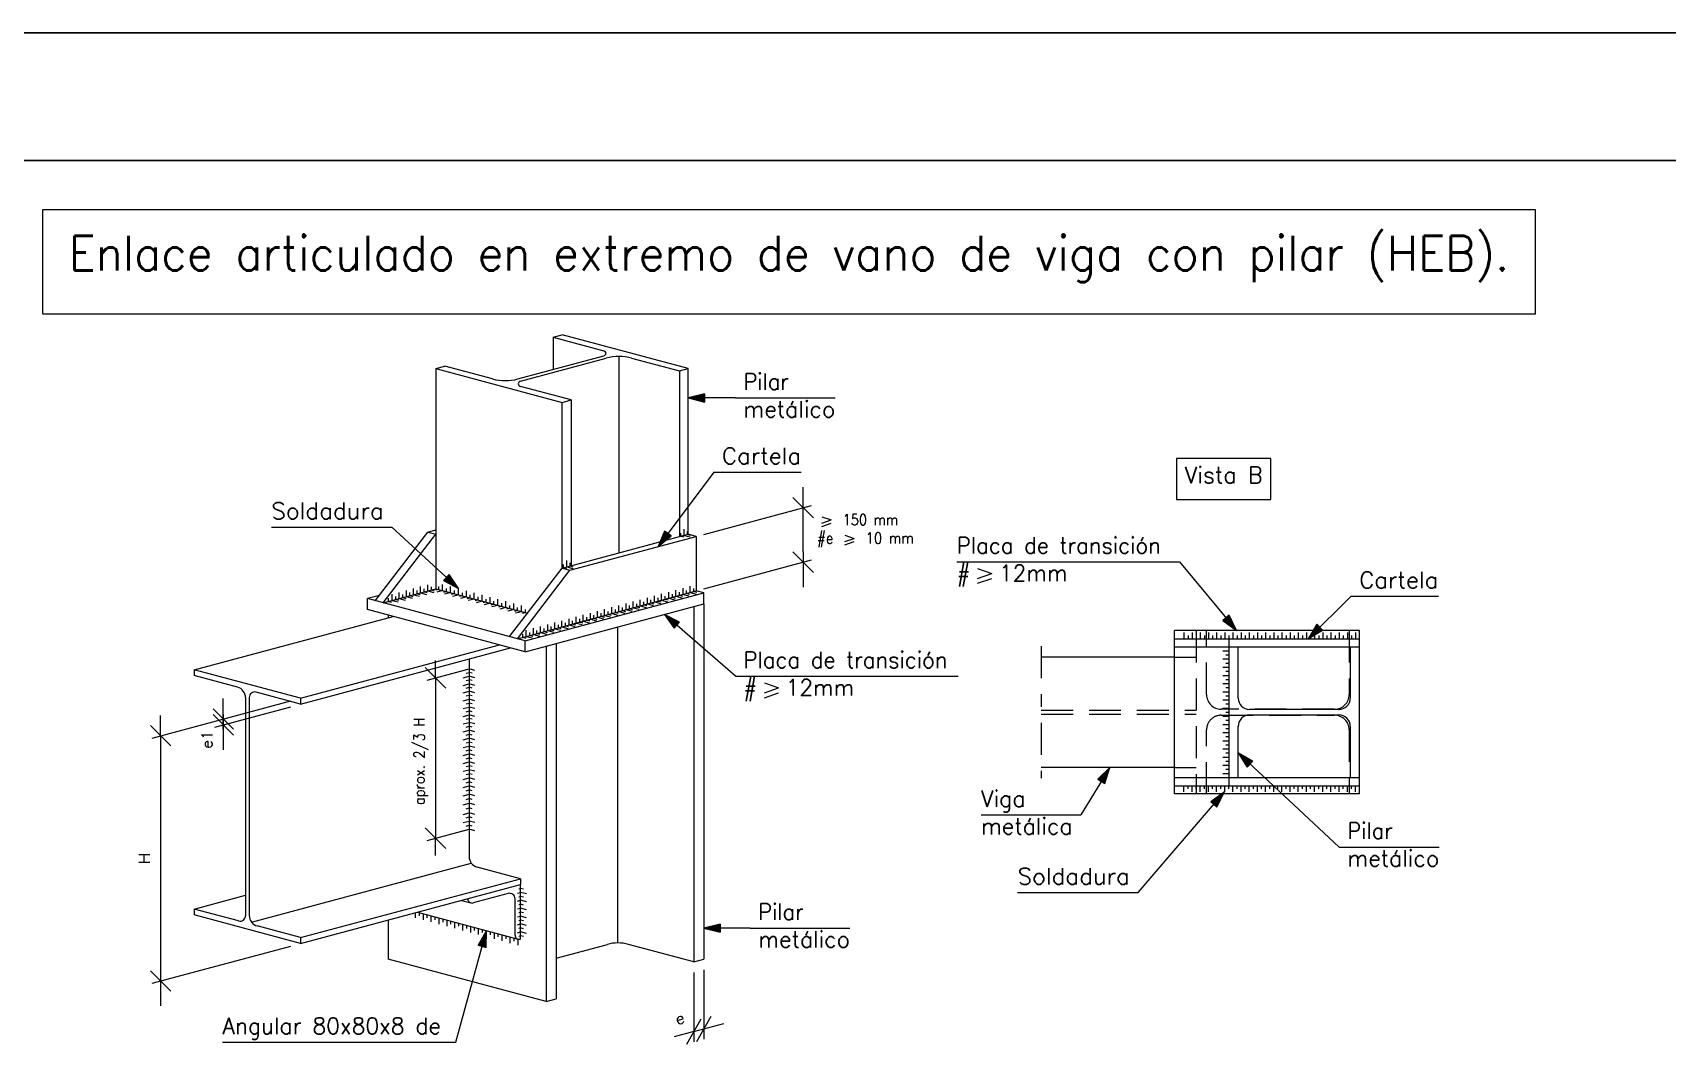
# Model space of a CAD drawing. Header units: inches. Extents: x 72863 to 72995, y 49095 to 49225.
# Drawn here: x 72877.12 to 72889.93, y 49116.83 to 49124.75 of the extents above; entities that cross this region are included whole.
import ezdxf
from ezdxf.enums import TextEntityAlignment as Align

# ---------------------------------------------------------------- set-up
doc = ezdxf.new("R2010")
doc.units = ezdxf.units.IN
doc.linetypes.add('DASHDOT', pattern=[0.5, 0.25, -0.125, 0, -0.125])
doc.linetypes.add('DASHED', pattern=[0.375, 0.25, -0.125])
doc.layers.get('0').update_dxf_attribs({"lineweight": 15})
for name, color, linetype, lineweight in [('0-CYPE0', 1, 'Continuous', 9), ('0-CYPE1', 2, 'Continuous', 9), ('0-CYPE2', 4, 'Continuous', 9), ('CYPECABECERA', 2, 'Continuous', 18)]:
    doc.layers.add(name, color=color, linetype=linetype, lineweight=lineweight)
doc.layers.add('VG', color=7, linetype='Continuous')
doc.styles.add('CYPETXT', font='romans__.ttf', dxfattribs={"height": 0.2})

# ---------------------------------------------------------------- blocks, each defined once
blk = doc.blocks.new('PLANTILLA')
at = {"layer": 'VG'}
for p, q in [((72904.71, 49224.711), (72862.71, 49224.711)), ((72864.71, 49223.711), (72903.71, 49223.711))]:
    blk.add_line(p, q, dxfattribs=at)
blk.add_lwpolyline([(72903.71, 49199.561), (72903.71, 49223.711), (72864.71, 49223.711), (72864.71, 49196.011), (72885.71, 49196.011), (72885.71, 49199.611)], dxfattribs=at)

msp = doc.modelspace()

# ---------------------------------------------------------------- hatches: boundary and pattern name
at = {"layer": '0-CYPE2'}
for points in [[(72882.3841, 49121.9234), (72882.2561, 49121.8914), (72882.3841, 49121.8594)], [(72882.0706, 49120.8492), (72882.0193, 49120.7276), (72882.1218, 49120.8108)], [(72880.3394, 49120.4613), (72880.4552, 49120.3981), (72880.3827, 49120.5083)], [(72882.1861, 49120.1358), (72882.0685, 49120.1957), (72882.1441, 49120.0875)], [(72886.444, 49120.1484), (72886.5503, 49120.0702), (72886.4934, 49120.1892)], [(72887.1804, 49120.1188), (72887.1117, 49120.0062), (72887.2253, 49120.0732)], [(72886.6788, 49119.0483), (72886.5633, 49119.112), (72886.6352, 49119.0014)], [(72885.5199, 49118.8723), (72885.5595, 49118.9982), (72885.4653, 49118.9058)], [(72886.397, 49118.6882), (72886.4561, 49118.8062), (72886.3484, 49118.7299)], [(72882.5064, 49117.7716), (72882.3784, 49117.7396), (72882.5064, 49117.7076)], [(72880.672, 49117.5883), (72880.6749, 49117.7202), (72880.6103, 49117.6052)]]:
    msp.add_hatch(color=256, dxfattribs=at).paths.add_polyline_path(points)

# ---------------------------------------------------------------- linework, layer by layer
at = {"layer": '0-CYPE0'}
for p, q in [((72881.7121, 49122.2163), (72881.7121, 49120.6784)), ((72881.7046, 49117.6235), (72881.7046, 49120.0982)), ((72878.8339, 49117.7869), (72880.5561, 49118.2483))]:
    msp.add_line(p, q, dxfattribs=at)
at = {"layer": '0-CYPE0', "linetype": 'DASHED'}
for p, q in [((72886.2348, 49120.0702), (72886.2348, 49118.7902)), ((72886.3158, 49119.5688), (72886.3158, 49120.0702)), ((72887.4337, 49120.0702), (72887.4337, 49119.5688)), ((72886.0641, 49119.8622), (72886.2348, 49119.8622)), ((72885.0202, 49119.4453), (72886.2348, 49119.4453)), ((72887.3185, 49119.4536), (72886.431, 49119.4536)), ((72885.0202, 49119.415), (72886.2348, 49119.415)), ((72886.431, 49119.4067), (72887.3185, 49119.4067)), ((72886.3158, 49118.7902), (72886.3158, 49119.2915)), ((72887.4337, 49119.2915), (72887.4337, 49118.7902)), ((72886.0641, 49118.9982), (72886.2348, 49118.9982))]:
    msp.add_line(p, q, dxfattribs=at)
for centre, start, end in [((72886.431, 49119.5688), 180.00002, 270), ((72887.3185, 49119.5688), 270, 359.99998), ((72886.431, 49119.2915), 89.99998, 180.00002), ((72887.3185, 49119.2915), 0, 89.99998)]:
    msp.add_arc(centre, 0.1152, start, end, dxfattribs=at)
at = {"layer": '0-CYPE1'}
for p, q in [((72882.6244, 49121.8914), (72882.2561, 49121.8914)), ((72882.6244, 49121.8914), (72883.4065, 49121.8914)), ((72882.4562, 49121.3096), (72882.0193, 49120.7276)), ((72882.4562, 49121.3096), (72883.1403, 49121.3096)), ((72883.2357, 49120.9521), (72883.0757, 49121.1121)), ((72883.1557, 49120.6855), (72883.1557, 49121.1921)), ((72882.3764, 49120.8233), (72883.2221, 49121.0499)), ((72878.9896, 49120.8794), (72879.933, 49120.8794)), ((72880.4552, 49120.3981), (72879.933, 49120.8794)), ((72882.2234, 49120.8154), (72882.2234, 49120.8634)), ((72882.2484, 49120.8221), (72882.2484, 49120.8461)), ((72883.3019, 49120.9613), (72883.3762, 49120.9357)), ((72883.3019, 49120.9101), (72883.3762, 49120.9357)), ((72883.3019, 49120.8845), (72883.3762, 49120.9101)), ((72882.1982, 49120.8087), (72882.1982, 49120.8327)), ((72882.1982, 49120.8087), (72882.2214, 49120.8025)), ((72882.2234, 49120.8154), (72882.2698, 49120.803)), ((72882.2484, 49120.8221), (72882.2716, 49120.8159)), ((72883.4811, 49120.8173), (72883.5554, 49120.7917)), ((72883.4811, 49120.7661), (72883.5554, 49120.7917)), ((72883.4811, 49120.7405), (72883.5554, 49120.7661)), ((72881.3044, 49120.5692), (72881.3044, 49120.6172)), ((72881.3294, 49120.5759), (72881.3294, 49120.5999)), ((72882.3764, 49120.3967), (72883.2221, 49120.6233)), ((72883.2357, 49120.5255), (72883.0757, 49120.6855)), ((72883.1557, 49120.6855), (72883.1557, 49120.4097)), ((72884.3591, 49120.6084), (72886.1051, 49120.6084)), ((72886.1051, 49120.6084), (72886.5503, 49120.0702)), ((72881.2792, 49120.5624), (72881.2792, 49120.5864)), ((72881.2792, 49120.5624), (72881.3024, 49120.5562)), ((72881.3044, 49120.5692), (72881.3507, 49120.5568)), ((72881.3294, 49120.5759), (72881.3525, 49120.5697)), ((72884.5223, 49120.5556), (72884.6337, 49120.5172)), ((72884.5223, 49120.4788), (72884.6337, 49120.5172)), ((72884.5223, 49120.4404), (72884.6337, 49120.4788)), ((72879.936, 49120.3059), (72879.936, 49120.3539)), ((72879.9639, 49120.3134), (72879.9639, 49120.3374)), ((72879.9918, 49120.3209), (72879.9918, 49120.3689)), ((72880.0197, 49120.3283), (72880.0197, 49120.3523)), ((72880.0476, 49120.3358), (72880.0476, 49120.3838)), ((72880.0476, 49120.3358), (72880.0939, 49120.3234)), ((72880.0755, 49120.3433), (72880.0755, 49120.3673)), ((72880.0755, 49120.3433), (72880.0987, 49120.3371)), ((72880.1034, 49120.3508), (72880.1034, 49120.3988)), ((72880.1034, 49120.3508), (72880.1497, 49120.3384)), ((72880.1313, 49120.3583), (72880.1313, 49120.3823)), ((72880.1313, 49120.3583), (72880.1545, 49120.352)), ((72880.1592, 49120.3657), (72880.1592, 49120.4137)), ((72880.1592, 49120.3657), (72880.2055, 49120.3533)), ((72880.1871, 49120.3732), (72880.1871, 49120.3972)), ((72880.1871, 49120.3732), (72880.2103, 49120.367)), ((72880.215, 49120.3807), (72880.215, 49120.4287)), ((72880.215, 49120.3807), (72880.2613, 49120.3683)), ((72880.2429, 49120.3882), (72880.2429, 49120.4122)), ((72880.2429, 49120.3882), (72880.2661, 49120.382)), ((72880.3006, 49120.3917), (72880.2774, 49120.3855)), ((72880.3315, 49120.3832), (72880.2852, 49120.3708)), ((72880.3006, 49120.3917), (72880.3006, 49120.4157)), ((72880.3315, 49120.3832), (72880.3315, 49120.4312)), ((72880.3624, 49120.3752), (72880.3392, 49120.369)), ((72880.3933, 49120.3666), (72880.347, 49120.3542)), ((72880.3624, 49120.3752), (72880.3624, 49120.3992)), ((72880.3933, 49120.3666), (72880.3933, 49120.4146)), ((72880.4242, 49120.3586), (72880.4011, 49120.3524)), ((72880.4552, 49120.3501), (72880.4088, 49120.3376)), ((72880.4242, 49120.3586), (72880.4242, 49120.3826)), ((72880.4552, 49120.3501), (72880.4552, 49120.3981)), ((72880.4861, 49120.342), (72880.4629, 49120.3358)), ((72880.517, 49120.3335), (72880.4706, 49120.3211)), ((72880.4861, 49120.342), (72880.4861, 49120.366)), ((72880.517, 49120.3335), (72880.517, 49120.3815)), ((72880.5479, 49120.3255), (72880.5479, 49120.3495)), ((72880.5788, 49120.3169), (72880.5788, 49120.3649)), ((72880.6097, 49120.3089), (72880.6097, 49120.3329)), ((72880.6406, 49120.3004), (72880.6406, 49120.3484)), ((72881.9914, 49120.2935), (72881.9914, 49120.3415)), ((72882.0472, 49120.3084), (72882.0472, 49120.3564)), ((72882.0751, 49120.3159), (72882.0751, 49120.3399)), ((72882.103, 49120.3234), (72882.103, 49120.3714)), ((72882.1309, 49120.3309), (72882.1309, 49120.3549)), ((72882.1588, 49120.3383), (72882.1588, 49120.3863)), ((72882.1588, 49120.3383), (72882.2051, 49120.3259)), ((72882.1867, 49120.3458), (72882.1867, 49120.3698)), ((72882.1867, 49120.3458), (72882.2098, 49120.3396)), ((72882.2146, 49120.3533), (72882.2146, 49120.4013)), ((72882.2146, 49120.3533), (72882.2609, 49120.3409)), ((72882.2425, 49120.3608), (72882.2425, 49120.3848)), ((72882.2425, 49120.3608), (72882.2657, 49120.3545)), ((72882.2704, 49120.3682), (72882.2704, 49120.4162)), ((72882.2704, 49120.3682), (72882.3167, 49120.3558)), ((72882.2983, 49120.3757), (72882.2983, 49120.3997)), ((72882.2983, 49120.3757), (72882.3215, 49120.3695)), ((72887.4482, 49120.338), (72887.1117, 49120.0062)), ((72887.4482, 49120.338), (72888.1324, 49120.338)), ((72879.9081, 49120.2984), (72879.9081, 49120.3224)), ((72879.9081, 49120.2984), (72879.9312, 49120.2922)), ((72879.936, 49120.3059), (72879.9823, 49120.2935)), ((72879.9639, 49120.3134), (72879.9871, 49120.3072)), ((72879.9918, 49120.3209), (72880.0381, 49120.3085)), ((72880.0197, 49120.3283), (72880.0429, 49120.3221)), ((72880.5479, 49120.3255), (72880.5247, 49120.3193)), ((72880.5788, 49120.3169), (72880.5324, 49120.3045)), ((72880.6097, 49120.3089), (72880.5865, 49120.3027)), ((72880.6406, 49120.3004), (72880.5943, 49120.2879)), ((72880.6715, 49120.2924), (72880.6483, 49120.2861)), ((72880.7024, 49120.2838), (72880.6561, 49120.2714)), ((72880.6715, 49120.2924), (72880.6715, 49120.3164)), ((72880.7024, 49120.2838), (72880.7024, 49120.3318)), ((72880.7333, 49120.2758), (72880.7102, 49120.2696)), ((72880.7643, 49120.2672), (72880.7179, 49120.2548)), ((72880.7333, 49120.2758), (72880.7333, 49120.2998)), ((72880.7643, 49120.2672), (72880.7643, 49120.3152)), ((72880.7952, 49120.2592), (72880.772, 49120.253)), ((72880.8261, 49120.2507), (72880.7797, 49120.2382)), ((72880.7952, 49120.2592), (72880.7952, 49120.2832)), ((72880.8261, 49120.2507), (72880.8261, 49120.2987)), ((72880.857, 49120.2427), (72880.8338, 49120.2365)), ((72880.8879, 49120.2341), (72880.8415, 49120.2217)), ((72880.857, 49120.2427), (72880.857, 49120.2667)), ((72880.8879, 49120.2341), (72880.8879, 49120.2821)), ((72880.9188, 49120.2261), (72880.8956, 49120.2199)), ((72880.9497, 49120.2175), (72880.9033, 49120.2051)), ((72880.9188, 49120.2261), (72880.9188, 49120.2501)), ((72880.9497, 49120.2175), (72880.9497, 49120.2655)), ((72880.9806, 49120.2095), (72880.9574, 49120.2033)), ((72880.9806, 49120.2095), (72880.9806, 49120.2335)), ((72881.4891, 49120.1589), (72881.4891, 49120.2069)), ((72881.5449, 49120.1739), (72881.5449, 49120.2219)), ((72881.5728, 49120.1813), (72881.5728, 49120.2053)), ((72881.6007, 49120.1888), (72881.6007, 49120.2368)), ((72881.6286, 49120.1963), (72881.6286, 49120.2203)), ((72881.6565, 49120.2038), (72881.6565, 49120.2518)), ((72881.6844, 49120.2112), (72881.6844, 49120.2352)), ((72881.6844, 49120.2112), (72881.7076, 49120.205)), ((72881.7123, 49120.2187), (72881.7123, 49120.2667)), ((72881.7123, 49120.2187), (72881.7587, 49120.2063)), ((72881.7402, 49120.2262), (72881.7402, 49120.2502)), ((72881.7402, 49120.2262), (72881.7634, 49120.22)), ((72881.7681, 49120.2337), (72881.7681, 49120.2817)), ((72881.7681, 49120.2337), (72881.8145, 49120.2212)), ((72881.796, 49120.2411), (72881.796, 49120.2651)), ((72881.796, 49120.2411), (72881.8192, 49120.2349)), ((72881.8239, 49120.2486), (72881.8239, 49120.2966)), ((72881.8239, 49120.2486), (72881.8703, 49120.2362)), ((72881.8518, 49120.2561), (72881.8518, 49120.2801)), ((72881.8518, 49120.2561), (72881.875, 49120.2499)), ((72881.8798, 49120.2636), (72881.8798, 49120.3116)), ((72881.8798, 49120.2636), (72881.9261, 49120.2511)), ((72881.9076, 49120.271), (72881.9076, 49120.295)), ((72881.9076, 49120.271), (72881.9308, 49120.2648)), ((72881.9355, 49120.2785), (72881.9355, 49120.3265)), ((72881.9355, 49120.2785), (72881.9819, 49120.2661)), ((72881.9635, 49120.286), (72881.9635, 49120.31)), ((72881.9635, 49120.286), (72881.9866, 49120.2798)), ((72881.9914, 49120.2935), (72882.0377, 49120.281)), ((72882.0193, 49120.3009), (72882.0193, 49120.3249)), ((72882.0193, 49120.3009), (72882.0424, 49120.2947)), ((72882.0472, 49120.3084), (72882.0935, 49120.296)), ((72882.0751, 49120.3159), (72882.0982, 49120.3097)), ((72882.103, 49120.3234), (72882.1493, 49120.311)), ((72882.1309, 49120.3309), (72882.154, 49120.3246)), ((72881.0427, 49120.0393), (72881.0427, 49120.0873)), ((72881.0985, 49120.0542), (72881.0985, 49120.1022)), ((72881.1264, 49120.0617), (72881.1264, 49120.0857)), ((72881.1543, 49120.0692), (72881.1543, 49120.1172)), ((72881.1822, 49120.0767), (72881.1822, 49120.1007)), ((72881.1822, 49120.0767), (72881.2054, 49120.0704)), ((72881.2101, 49120.0841), (72881.2101, 49120.1321)), ((72881.2101, 49120.0841), (72881.2565, 49120.0717)), ((72881.238, 49120.0916), (72881.238, 49120.1156)), ((72881.238, 49120.0916), (72881.2612, 49120.0854)), ((72881.2659, 49120.0991), (72881.2659, 49120.1471)), ((72881.2659, 49120.0991), (72881.3123, 49120.0867)), ((72881.2938, 49120.1066), (72881.2938, 49120.1306)), ((72881.2938, 49120.1066), (72881.317, 49120.1004)), ((72881.3217, 49120.114), (72881.3217, 49120.162)), ((72881.3217, 49120.114), (72881.3681, 49120.1016)), ((72881.3496, 49120.1215), (72881.3496, 49120.1455)), ((72881.3496, 49120.1215), (72881.3728, 49120.1153)), ((72881.3775, 49120.129), (72881.3775, 49120.177)), ((72881.3775, 49120.129), (72881.4239, 49120.1166)), ((72881.4054, 49120.1365), (72881.4054, 49120.1605)), ((72881.4054, 49120.1365), (72881.4286, 49120.1303)), ((72881.4333, 49120.1439), (72881.4333, 49120.1919)), ((72881.4333, 49120.1439), (72881.4797, 49120.1315)), ((72881.4612, 49120.1514), (72881.4612, 49120.1754)), ((72881.4612, 49120.1514), (72881.4844, 49120.1452)), ((72881.4891, 49120.1589), (72881.5355, 49120.1465)), ((72881.517, 49120.1664), (72881.517, 49120.1904)), ((72881.517, 49120.1664), (72881.5402, 49120.1602)), ((72881.5449, 49120.1739), (72881.5913, 49120.1614)), ((72881.5728, 49120.1813), (72881.596, 49120.1751)), ((72881.6007, 49120.1888), (72881.6471, 49120.1764)), ((72881.6286, 49120.1963), (72881.6518, 49120.1901)), ((72881.6565, 49120.2038), (72881.7029, 49120.1913)), ((72882.6244, 49119.7121), (72882.0685, 49120.1957)), ((72880.959, 49120.0169), (72880.959, 49120.0409)), ((72880.959, 49120.0169), (72880.9822, 49120.0106)), ((72880.9869, 49120.0243), (72880.9869, 49120.0723)), ((72880.9869, 49120.0243), (72881.0333, 49120.0119)), ((72881.0148, 49120.0318), (72881.0148, 49120.0558)), ((72881.0148, 49120.0318), (72881.038, 49120.0256)), ((72881.0427, 49120.0393), (72881.0891, 49120.0269)), ((72881.0706, 49120.0468), (72881.0706, 49120.0708)), ((72881.0706, 49120.0468), (72881.0938, 49120.0405)), ((72881.0985, 49120.0542), (72881.1449, 49120.0418)), ((72881.1264, 49120.0617), (72881.1496, 49120.0555)), ((72881.1543, 49120.0692), (72881.2007, 49120.0568)), ((72886.139, 49120.0542), (72886.139, 49120.0062)), ((72886.171, 49120.0302), (72886.171, 49120.0062)), ((72886.203, 49120.0542), (72886.203, 49120.0062)), ((72886.235, 49120.0302), (72886.235, 49120.0062)), ((72886.267, 49120.0542), (72886.267, 49120.0062)), ((72886.299, 49120.0302), (72886.299, 49120.0062)), ((72886.331, 49120.0542), (72886.331, 49120.0062)), ((72886.363, 49120.0302), (72886.363, 49120.0062)), ((72886.395, 49120.0542), (72886.395, 49120.0062)), ((72886.427, 49120.0302), (72886.427, 49120.0062)), ((72886.459, 49120.0542), (72886.459, 49120.0062)), ((72886.491, 49120.0302), (72886.491, 49120.0062)), ((72886.523, 49120.0542), (72886.523, 49120.0062)), ((72886.555, 49120.0302), (72886.555, 49120.0062)), ((72886.587, 49120.0542), (72886.587, 49120.0062)), ((72886.619, 49120.0302), (72886.619, 49120.0062)), ((72886.651, 49120.0542), (72886.651, 49120.0062)), ((72886.683, 49120.0302), (72886.683, 49120.0062)), ((72886.715, 49120.0542), (72886.715, 49120.0062)), ((72886.747, 49120.0302), (72886.747, 49120.0062)), ((72886.779, 49120.0542), (72886.779, 49120.0062)), ((72886.811, 49120.0302), (72886.811, 49120.0062)), ((72886.843, 49120.0542), (72886.843, 49120.0062)), ((72886.875, 49120.0302), (72886.875, 49120.0062)), ((72886.907, 49120.0542), (72886.907, 49120.0062)), ((72886.939, 49120.0302), (72886.939, 49120.0062)), ((72886.971, 49120.0542), (72886.971, 49120.0062)), ((72887.003, 49120.0302), (72887.003, 49120.0062)), ((72887.035, 49120.0542), (72887.035, 49120.0062)), ((72887.067, 49120.0302), (72887.067, 49120.0062)), ((72887.099, 49120.0542), (72887.099, 49120.0062)), ((72887.131, 49120.0302), (72887.131, 49120.0062)), ((72887.163, 49120.0542), (72887.163, 49120.0062)), ((72887.195, 49120.0302), (72887.195, 49120.0062)), ((72887.227, 49120.0542), (72887.227, 49120.0062)), ((72887.259, 49120.0302), (72887.259, 49120.0062)), ((72887.291, 49120.0542), (72887.291, 49120.0062)), ((72887.323, 49120.0302), (72887.323, 49120.0062)), ((72887.355, 49120.0542), (72887.355, 49120.0062)), ((72887.387, 49120.0302), (72887.387, 49120.0062)), ((72887.419, 49120.0542), (72887.419, 49120.0062)), ((72887.451, 49120.0302), (72887.451, 49120.0062)), ((72887.483, 49120.0542), (72887.483, 49120.0062)), ((72880.2754, 49119.6996), (72880.2754, 49119.8353)), ((72886.4428, 49119.9112), (72886.4908, 49119.9112)), ((72886.4428, 49119.8472), (72886.4908, 49119.8472)), ((72886.4668, 49119.8792), (72886.4908, 49119.8792)), ((72880.3554, 49119.6196), (72880.1954, 49119.7796)), ((72880.209, 49119.6818), (72880.5385, 49119.77)), ((72880.2754, 49119.6996), (72880.2754, 49118.4445)), ((72880.4921, 49119.7576), (72880.5385, 49119.77)), ((72880.4921, 49119.6992), (72880.5385, 49119.7116)), ((72880.5153, 49119.7363), (72880.5385, 49119.7426)), ((72880.5848, 49119.7576), (72880.5385, 49119.77)), ((72880.5616, 49119.7363), (72880.5385, 49119.7426)), ((72880.5848, 49119.6992), (72880.5385, 49119.7116)), ((72882.6244, 49119.7121), (72884.3703, 49119.7121)), ((72886.4428, 49119.7832), (72886.4908, 49119.7832)), ((72886.4428, 49119.7192), (72886.4908, 49119.7192)), ((72886.4668, 49119.8152), (72886.4908, 49119.8152)), ((72886.4668, 49119.7512), (72886.4908, 49119.7512)), ((72880.4921, 49119.6408), (72880.5385, 49119.6532)), ((72880.4921, 49119.5824), (72880.5385, 49119.5948)), ((72880.5153, 49119.6779), (72880.5385, 49119.6841)), ((72880.5153, 49119.6195), (72880.5385, 49119.6257)), ((72880.5153, 49119.5577), (72880.5385, 49119.5639)), ((72880.5616, 49119.6779), (72880.5385, 49119.6841)), ((72880.5848, 49119.6408), (72880.5385, 49119.6532)), ((72880.5616, 49119.6195), (72880.5385, 49119.6257)), ((72880.5848, 49119.5824), (72880.5385, 49119.5948)), ((72880.5616, 49119.5577), (72880.5385, 49119.5639)), ((72882.8516, 49119.6593), (72882.963, 49119.6209)), ((72882.8516, 49119.5825), (72882.963, 49119.6209)), ((72882.8516, 49119.5441), (72882.963, 49119.5825)), ((72886.4428, 49119.6552), (72886.4908, 49119.6552)), ((72886.4428, 49119.5912), (72886.4908, 49119.5912)), ((72886.4668, 49119.6872), (72886.4908, 49119.6872)), ((72886.4668, 49119.6232), (72886.4908, 49119.6232)), ((72878.0559, 49119.2282), (72879.1419, 49119.5192)), ((72878.6926, 49119.2973), (72878.5326, 49119.4573)), ((72878.5462, 49119.3139), (72879.1419, 49119.4735)), ((72878.6126, 49119.2973), (72878.6126, 49119.5373)), ((72880.4921, 49119.5206), (72880.5385, 49119.533)), ((72880.4921, 49119.4588), (72880.5385, 49119.4712)), ((72880.5153, 49119.4959), (72880.5385, 49119.5021)), ((72880.5153, 49119.4341), (72880.5385, 49119.4403)), ((72880.5848, 49119.5206), (72880.5385, 49119.533)), ((72880.5616, 49119.4959), (72880.5385, 49119.5021)), ((72880.5848, 49119.4588), (72880.5385, 49119.4712)), ((72880.5616, 49119.4341), (72880.5385, 49119.4403)), ((72886.4428, 49119.5272), (72886.4908, 49119.5272)), ((72886.4428, 49119.4632), (72886.4908, 49119.4632)), ((72886.4668, 49119.5592), (72886.4908, 49119.5592)), ((72886.4668, 49119.4952), (72886.4908, 49119.4952)), ((72878.2023, 49119.166), (72878.0423, 49119.326)), ((72878.1223, 49119.246), (72878.1223, 49119.406)), ((72878.6926, 49119.2517), (72878.5326, 49119.4117)), ((72878.6126, 49119.4117), (72878.6126, 49119.1359)), ((72878.6126, 49119.3317), (72878.6126, 49119.3773)), ((72880.4921, 49119.397), (72880.5385, 49119.4094)), ((72880.4921, 49119.3386), (72880.5385, 49119.351)), ((72880.5153, 49119.3757), (72880.5385, 49119.3819)), ((72880.5153, 49119.3139), (72880.5385, 49119.3201)), ((72880.5848, 49119.397), (72880.5385, 49119.4094)), ((72880.5616, 49119.3757), (72880.5385, 49119.3819)), ((72880.5848, 49119.3386), (72880.5385, 49119.351)), ((72880.5616, 49119.3139), (72880.5385, 49119.3201)), ((72886.4428, 49119.3992), (72886.4908, 49119.3992)), ((72886.4428, 49119.3352), (72886.4908, 49119.3352)), ((72886.4668, 49119.4312), (72886.4908, 49119.4312)), ((72886.4668, 49119.3672), (72886.4908, 49119.3672)), ((72878.1223, 49119.246), (72878.1223, 49117.326)), ((72880.4921, 49119.2767), (72880.5385, 49119.2892)), ((72880.4921, 49119.2149), (72880.5385, 49119.2273)), ((72880.5153, 49119.252), (72880.5385, 49119.2582)), ((72880.5153, 49119.1902), (72880.5385, 49119.1964)), ((72880.5848, 49119.2767), (72880.5385, 49119.2892)), ((72880.5616, 49119.252), (72880.5385, 49119.2582)), ((72880.5848, 49119.2149), (72880.5385, 49119.2273)), ((72880.5616, 49119.1902), (72880.5385, 49119.1964)), ((72886.4428, 49119.2712), (72886.4908, 49119.2712)), ((72886.4428, 49119.2072), (72886.4908, 49119.2072)), ((72886.4668, 49119.3032), (72886.4908, 49119.3032)), ((72886.4668, 49119.2392), (72886.4908, 49119.2392)), ((72880.4921, 49119.1531), (72880.5385, 49119.1655)), ((72880.4921, 49119.0913), (72880.5385, 49119.1037)), ((72880.5153, 49119.1284), (72880.5385, 49119.1346)), ((72880.5153, 49119.0666), (72880.5385, 49119.0728)), ((72880.5848, 49119.1531), (72880.5385, 49119.1655)), ((72880.5616, 49119.1284), (72880.5385, 49119.1346)), ((72880.5848, 49119.0913), (72880.5385, 49119.1037)), ((72880.5616, 49119.0666), (72880.5385, 49119.0728)), ((72886.4428, 49119.1432), (72886.4908, 49119.1432)), ((72886.4428, 49119.0792), (72886.4908, 49119.0792)), ((72886.4668, 49119.1752), (72886.4908, 49119.1752)), ((72886.4668, 49119.1112), (72886.4908, 49119.1112)), ((72886.5633, 49119.112), (72887.356, 49118.3742)), ((72880.4921, 49119.0295), (72880.5385, 49119.0419)), ((72880.4921, 49118.9676), (72880.5385, 49118.9801)), ((72880.5153, 49119.0048), (72880.5385, 49119.011)), ((72880.5153, 49118.9429), (72880.5385, 49118.9491)), ((72880.5848, 49119.0295), (72880.5385, 49119.0419)), ((72880.5616, 49119.0048), (72880.5385, 49119.011)), ((72880.5848, 49118.9676), (72880.5385, 49118.9801)), ((72880.5616, 49118.9429), (72880.5385, 49118.9491)), ((72885.5595, 49118.9982), (72885.3311, 49118.6256)), ((72886.4428, 49119.0152), (72886.4908, 49119.0152)), ((72886.4428, 49118.9512), (72886.4908, 49118.9512)), ((72886.4668, 49119.0472), (72886.4908, 49119.0472)), ((72886.4668, 49118.9832), (72886.4908, 49118.9832)), ((72880.4921, 49118.9044), (72880.5385, 49118.9169)), ((72880.4921, 49118.8413), (72880.5385, 49118.8537)), ((72880.5153, 49118.878), (72880.5385, 49118.8842)), ((72880.5153, 49118.8159), (72880.5385, 49118.8221)), ((72880.5848, 49118.9044), (72880.5385, 49118.9169)), ((72880.5616, 49118.878), (72880.5385, 49118.8842)), ((72880.5848, 49118.8413), (72880.5385, 49118.8537)), ((72880.5616, 49118.8159), (72880.5385, 49118.8221)), ((72885.7794, 49118.0184), (72886.4561, 49118.8062)), ((72886.139, 49118.8062), (72886.139, 49118.8542)), ((72886.171, 49118.8302), (72886.171, 49118.8542)), ((72886.203, 49118.8062), (72886.203, 49118.8542)), ((72886.235, 49118.8302), (72886.235, 49118.8542)), ((72886.267, 49118.8062), (72886.267, 49118.8542)), ((72886.299, 49118.8302), (72886.299, 49118.8542)), ((72886.331, 49118.8062), (72886.331, 49118.8542)), ((72886.363, 49118.8302), (72886.363, 49118.8542)), ((72886.395, 49118.8062), (72886.395, 49118.8542)), ((72886.427, 49118.8302), (72886.427, 49118.8542)), ((72886.459, 49118.8062), (72886.459, 49118.8542)), ((72886.491, 49118.8302), (72886.491, 49118.8542)), ((72886.523, 49118.8062), (72886.523, 49118.8542)), ((72886.555, 49118.8302), (72886.555, 49118.8542)), ((72886.587, 49118.8062), (72886.587, 49118.8542)), ((72886.619, 49118.8302), (72886.619, 49118.8542)), ((72886.651, 49118.8062), (72886.651, 49118.8542)), ((72886.683, 49118.8302), (72886.683, 49118.8542)), ((72886.715, 49118.8062), (72886.715, 49118.8542)), ((72886.747, 49118.8302), (72886.747, 49118.8542)), ((72886.779, 49118.8062), (72886.779, 49118.8542)), ((72886.811, 49118.8302), (72886.811, 49118.8542)), ((72886.843, 49118.8062), (72886.843, 49118.8542)), ((72886.875, 49118.8302), (72886.875, 49118.8542)), ((72886.907, 49118.8062), (72886.907, 49118.8542)), ((72886.939, 49118.8302), (72886.939, 49118.8542)), ((72886.971, 49118.8062), (72886.971, 49118.8542)), ((72887.003, 49118.8302), (72887.003, 49118.8542)), ((72887.035, 49118.8062), (72887.035, 49118.8542)), ((72887.067, 49118.8302), (72887.067, 49118.8542)), ((72887.099, 49118.8062), (72887.099, 49118.8542)), ((72887.131, 49118.8302), (72887.131, 49118.8542)), ((72887.163, 49118.8062), (72887.163, 49118.8542)), ((72887.195, 49118.8302), (72887.195, 49118.8542)), ((72887.227, 49118.8062), (72887.227, 49118.8542)), ((72887.259, 49118.8302), (72887.259, 49118.8542)), ((72887.291, 49118.8062), (72887.291, 49118.8542)), ((72887.323, 49118.8302), (72887.323, 49118.8542)), ((72887.355, 49118.8062), (72887.355, 49118.8542)), ((72887.387, 49118.8302), (72887.387, 49118.8542)), ((72887.419, 49118.8062), (72887.419, 49118.8542)), ((72887.451, 49118.8302), (72887.451, 49118.8542)), ((72887.483, 49118.8062), (72887.483, 49118.8542)), ((72880.4921, 49118.7763), (72880.5385, 49118.7888)), ((72880.4921, 49118.7063), (72880.5385, 49118.7187)), ((72880.5153, 49118.7479), (72880.5385, 49118.7541)), ((72880.5153, 49118.6747), (72880.5385, 49118.681)), ((72880.5848, 49118.7763), (72880.5385, 49118.7888)), ((72880.5616, 49118.7479), (72880.5385, 49118.7541)), ((72880.5848, 49118.7063), (72880.5385, 49118.7187)), ((72880.5616, 49118.6747), (72880.5385, 49118.681)), ((72880.4921, 49118.629), (72880.5385, 49118.6414)), ((72880.4921, 49118.5658), (72880.5385, 49118.5782)), ((72880.5153, 49118.6043), (72880.5385, 49118.6105)), ((72880.5153, 49118.5394), (72880.5385, 49118.5456)), ((72880.5848, 49118.629), (72880.5385, 49118.6414)), ((72880.5616, 49118.6043), (72880.5385, 49118.6105)), ((72880.5848, 49118.5658), (72880.5385, 49118.5782)), ((72880.5616, 49118.5394), (72880.5385, 49118.5456)), ((72884.5491, 49118.6256), (72885.3311, 49118.6256)), ((72880.3554, 49118.3645), (72880.1954, 49118.5245)), ((72880.209, 49118.4267), (72880.5385, 49118.515)), ((72880.2754, 49118.3088), (72880.2754, 49118.4445)), ((72880.4921, 49118.5026), (72880.5385, 49118.515)), ((72880.5848, 49118.5026), (72880.5385, 49118.515)), ((72887.356, 49118.3742), (72888.1381, 49118.3742)), ((72880.9295, 49118.0472), (72880.9411, 49118.0504)), ((72880.9643, 49118.0441), (72880.9411, 49118.0504)), ((72880.9179, 49118.0132), (72880.9411, 49118.0194)), ((72880.9179, 49117.9514), (72880.9411, 49117.9576)), ((72880.9295, 49117.9854), (72880.9411, 49117.9885)), ((72880.9295, 49117.9236), (72880.9411, 49117.9267)), ((72880.9875, 49118.007), (72880.9411, 49118.0194)), ((72880.9643, 49117.9823), (72880.9411, 49117.9885)), ((72880.9875, 49117.9452), (72880.9411, 49117.9576)), ((72880.9643, 49117.9205), (72880.9411, 49117.9267)), ((72884.8361, 49118.0184), (72885.7794, 49118.0184)), ((72880.1185, 49117.8213), (72880.1185, 49117.8608)), ((72880.1494, 49117.837), (72880.1494, 49117.861)), ((72880.1803, 49117.8047), (72880.1803, 49117.8527)), ((72880.2112, 49117.8204), (72880.2112, 49117.8444)), ((72880.2421, 49117.7882), (72880.2421, 49117.8362)), ((72880.2731, 49117.8039), (72880.2731, 49117.8279)), ((72880.304, 49117.7716), (72880.304, 49117.8196)), ((72880.3349, 49117.7873), (72880.3349, 49117.8113)), ((72880.3658, 49117.755), (72880.3658, 49117.803)), ((72880.3967, 49117.7708), (72880.3967, 49117.7948)), ((72880.4276, 49117.7385), (72880.4276, 49117.7865)), ((72880.4585, 49117.7542), (72880.4585, 49117.7782)), ((72880.9179, 49117.8896), (72880.9411, 49117.8958)), ((72880.9179, 49117.8278), (72880.9411, 49117.834)), ((72880.9179, 49117.766), (72880.9411, 49117.7722)), ((72880.9295, 49117.8618), (72880.9411, 49117.8649)), ((72880.9295, 49117.8), (72880.9411, 49117.8031)), ((72880.9875, 49117.8834), (72880.9411, 49117.8958)), ((72880.9643, 49117.8587), (72880.9411, 49117.8649)), ((72880.9875, 49117.8216), (72880.9411, 49117.834)), ((72880.9643, 49117.7969), (72880.9411, 49117.8031)), ((72880.9875, 49117.7597), (72880.9411, 49117.7722)), ((72880.4358, 49116.8458), (72880.6749, 49117.7202)), ((72880.4894, 49117.7219), (72880.4894, 49117.7699)), ((72880.5203, 49117.7376), (72880.5203, 49117.7616)), ((72880.5512, 49117.7053), (72880.5512, 49117.7533)), ((72880.5822, 49117.7211), (72880.5822, 49117.7451)), ((72880.6131, 49117.6888), (72880.6131, 49117.7368)), ((72880.644, 49117.7045), (72880.644, 49117.7285)), ((72880.6749, 49117.6722), (72880.6749, 49117.7202)), ((72880.7058, 49117.6879), (72880.7058, 49117.7119)), ((72880.7367, 49117.6557), (72880.7367, 49117.7037)), ((72880.7676, 49117.6714), (72880.7676, 49117.6954)), ((72880.7985, 49117.6391), (72880.7985, 49117.6871)), ((72880.8294, 49117.6548), (72880.8294, 49117.6788)), ((72880.8603, 49117.6225), (72880.8603, 49117.6705)), ((72880.8912, 49117.6382), (72880.8912, 49117.6622)), ((72880.9179, 49117.7041), (72880.9411, 49117.7103)), ((72880.9222, 49117.606), (72880.9222, 49117.654)), ((72880.9295, 49117.7382), (72880.9411, 49117.7413)), ((72880.9295, 49117.6763), (72880.9411, 49117.6794)), ((72880.9643, 49117.735), (72880.9411, 49117.7413)), ((72880.9875, 49117.6979), (72880.9411, 49117.7103)), ((72880.9643, 49117.6732), (72880.9411, 49117.6794)), ((72882.74, 49117.7396), (72882.3784, 49117.7396)), ((72882.74, 49117.7396), (72883.5221, 49117.7396)), ((72878.0559, 49117.3082), (72879.1419, 49117.5992)), ((72878.2023, 49117.246), (72878.0423, 49117.406)), ((72882.3001, 49117.3935), (72882.3001, 49116.8493)), ((72882.3784, 49117.4144), (72882.3784, 49116.8703)), ((72878.1223, 49117.326), (72878.1223, 49117.1302)), ((72882.2435, 49116.8323), (72882.3567, 49117.0282)), ((72882.3218, 49116.8532), (72882.435, 49117.0492)), ((72882.3001, 49116.9302), (72882.1456, 49116.8888)), ((72882.3001, 49116.9302), (72882.3784, 49116.9512)), ((72882.3784, 49116.9512), (72882.533, 49116.9926)), ((72878.6073, 49116.8458), (72880.4358, 49116.8458))]:
    msp.add_line(p, q, dxfattribs=at)
at = {"layer": '0-CYPE1', "linetype": 'DASHDOT'}
msp.add_line((72885.0202, 49119.9475), (72885.0202, 49118.9128), dxfattribs=at)
at = {"layer": '0-CYPE1'}
msp.add_lwpolyline([(72886.0808, 49121.4161), (72886.0808, 49121.0961), (72886.8194, 49121.0961), (72886.8194, 49121.4161), (72886.0808, 49121.4161)], close=True, dxfattribs=at)
at = {"layer": '0-CYPE2'}
for p, q in [((72881.197, 49122.3679), (72881.267, 49122.3866)), ((72882.2561, 49122.1216), (72881.267, 49122.3866)), ((72881.197, 49122.3679), (72881.197, 49122.1139)), ((72881.197, 49122.3679), (72881.594, 49122.2615)), ((72880.2779, 49122.1216), (72880.348, 49122.1404)), ((72880.7225, 49122.04), (72880.348, 49122.1404)), ((72880.9213, 49122.04), (72881.594, 49122.2203)), ((72880.9401, 49122.0229), (72881.6127, 49122.2032)), ((72881.8115, 49122.2032), (72882.1861, 49122.1028)), ((72880.2779, 49122.1216), (72880.2779, 49120.3975)), ((72880.2779, 49122.1216), (72881.267, 49121.8566)), ((72882.1861, 49122.1028), (72882.2561, 49122.1216)), ((72882.1861, 49122.1028), (72882.1861, 49120.8054)), ((72882.2561, 49120.8242), (72882.2561, 49122.1216)), ((72881.3371, 49121.8753), (72880.9401, 49121.9817)), ((72881.267, 49121.8566), (72881.3371, 49121.8753)), ((72881.3371, 49121.8753), (72881.3371, 49120.578)), ((72881.267, 49120.5592), (72881.267, 49121.8566)), ((72880.2161, 49120.8408), (72880.2779, 49120.8573)), ((72879.804, 49120.3037), (72880.2161, 49120.8408)), ((72879.8658, 49120.2871), (72880.2779, 49120.8242)), ((72880.2161, 49120.8408), (72880.2779, 49120.8242)), ((72881.267, 49120.5592), (72882.2561, 49120.8242)), ((72881.3289, 49120.5426), (72882.3166, 49120.8073)), ((72882.3166, 49120.8073), (72882.2561, 49120.8242)), ((72882.3166, 49120.8073), (72882.3166, 49120.3806)), ((72880.8549, 49120.0221), (72881.267, 49120.5592)), ((72880.9167, 49120.0055), (72881.3289, 49120.5426)), ((72881.267, 49120.5592), (72881.3289, 49120.5426)), ((72879.836, 49120.3454), (72879.7422, 49120.3203)), ((72879.8658, 49120.2871), (72880.2779, 49120.3975)), ((72880.2779, 49120.3975), (72880.9955, 49120.2053)), ((72880.9167, 49120.0055), (72882.3166, 49120.3806)), ((72880.9785, 49119.989), (72882.3784, 49120.3641)), ((72882.3784, 49120.3641), (72882.3166, 49120.3806)), ((72882.3784, 49120.2787), (72882.3784, 49120.3641)), ((72879.7422, 49120.2349), (72879.7422, 49120.3203)), ((72880.9785, 49119.989), (72879.7422, 49120.3203)), ((72880.9785, 49119.9036), (72879.7422, 49120.2349)), ((72880.9785, 49119.9036), (72882.3784, 49120.2787)), ((72882.3001, 49120.2577), (72882.3001, 49117.4752)), ((72882.3784, 49120.2787), (72882.3784, 49117.4962)), ((72878.3843, 49119.7634), (72879.9431, 49120.1811)), ((72879.9056, 49120.1911), (72879.9056, 49120.171)), ((72879.2189, 49119.5398), (72880.7776, 49119.9575)), ((72880.9785, 49119.9036), (72880.9785, 49119.989)), ((72881.2203, 49119.9684), (72881.2203, 49117.1859)), ((72887.5148, 49120.0702), (72886.0641, 49120.0702)), ((72886.0641, 49118.7902), (72886.0641, 49120.0702)), ((72886.0641, 49120.0062), (72887.5148, 49120.0062)), ((72886.4908, 49120.0062), (72886.4908, 49118.8542)), ((72887.5148, 49118.7902), (72887.5148, 49120.0702)), ((72879.2189, 49119.4941), (72880.8628, 49119.9346)), ((72880.5385, 49119.8477), (72880.5385, 49118.3003)), ((72881.142, 49119.9474), (72881.142, 49117.1649)), ((72886.0641, 49119.8622), (72885.0202, 49119.8622)), ((72886.0641, 49119.9422), (72887.5148, 49119.9422)), ((72886.5633, 49119.5411), (72886.5633, 49119.9422)), ((72887.4422, 49119.9422), (72887.4422, 49119.5411)), ((72878.3843, 49119.7634), (72878.3843, 49119.7178)), ((72879.2189, 49119.5398), (72878.3843, 49119.7634)), ((72878.7237, 49119.6268), (72878.3843, 49119.7178)), ((72879.2189, 49119.4941), (72878.87, 49119.5876)), ((72878.787, 49119.5454), (72878.787, 49117.8368)), ((72878.8163, 49119.5475), (72878.8163, 49117.8388)), ((72879.2189, 49119.5398), (72879.2189, 49119.4941)), ((72887.3526, 49119.4515), (72886.6529, 49119.4515)), ((72886.5633, 49118.9182), (72886.5633, 49119.3192)), ((72886.6529, 49119.4088), (72887.3526, 49119.4088)), ((72887.4422, 49119.3192), (72887.4422, 49118.9182)), ((72886.0641, 49118.9982), (72885.0202, 49118.9982)), ((72886.0641, 49118.9182), (72887.5148, 49118.9182)), ((72886.0641, 49118.8542), (72887.5148, 49118.8542)), ((72886.4908, 49118.9182), (72886.5633, 49118.9182)), ((72887.4422, 49118.9182), (72887.5148, 49118.9182)), ((72887.5148, 49118.7902), (72886.0641, 49118.7902)), ((72880.9411, 49118.1269), (72880.6017, 49118.2179)), ((72879.2189, 49117.6655), (72880.9411, 49118.1269)), ((72879.2189, 49117.6198), (72880.9411, 49118.0813)), ((72880.9411, 49118.1269), (72880.9411, 49118.0813)), ((72880.9411, 49117.6546), (72880.9411, 49118.0813)), ((72880.4786, 49117.9573), (72880.5527, 49117.9375)), ((72880.529, 49117.9708), (72880.529, 49117.9684)), ((72880.8447, 49118.0113), (72880.5693, 49117.9375)), ((72880.8984, 49117.6849), (72880.8984, 49117.9701)), ((72878.3843, 49117.8891), (72878.3843, 49117.8434)), ((72879.2189, 49117.6198), (72878.3843, 49117.8434)), ((72879.9056, 49117.8038), (72879.9056, 49117.4962)), ((72880.1343, 49117.8651), (72880.9222, 49117.654)), ((72879.2189, 49117.6655), (72878.8795, 49117.7564)), ((72879.2189, 49117.6655), (72879.2189, 49117.6198)), ((72880.9387, 49117.654), (72880.9411, 49117.6546)), ((72881.2203, 49117.5051), (72881.6218, 49117.6126)), ((72882.3001, 49117.4752), (72881.7874, 49117.6126)), ((72881.142, 49117.1649), (72879.9056, 49117.4962)), ((72882.3001, 49117.4752), (72882.3784, 49117.4962)), ((72881.142, 49117.1649), (72881.2203, 49117.1859))]:
    msp.add_line(p, q, dxfattribs=at)
for points in [[(72882.3841, 49121.9234), (72882.2561, 49121.8914), (72882.3841, 49121.8594)], [(72882.0706, 49120.8492), (72882.0193, 49120.7276), (72882.1218, 49120.8108)], [(72880.3394, 49120.4613), (72880.4552, 49120.3981), (72880.3827, 49120.5083)], [(72882.1861, 49120.1358), (72882.0685, 49120.1957), (72882.1441, 49120.0875)], [(72886.444, 49120.1484), (72886.5503, 49120.0702), (72886.4934, 49120.1892)], [(72887.1804, 49120.1188), (72887.1117, 49120.0062), (72887.2253, 49120.0732)], [(72886.6788, 49119.0483), (72886.5633, 49119.112), (72886.6352, 49119.0014)], [(72885.5199, 49118.8723), (72885.5595, 49118.9982), (72885.4653, 49118.9058)], [(72886.397, 49118.6882), (72886.4561, 49118.8062), (72886.3484, 49118.7299)], [(72882.5064, 49117.7716), (72882.3784, 49117.7396), (72882.5064, 49117.7076)], [(72880.672, 49117.5883), (72880.6749, 49117.7202), (72880.6103, 49117.6052)]]:
    msp.add_lwpolyline(points, close=True, dxfattribs=at)
for points in [[(72882.3841, 49121.9234), (72882.3841, 49121.8594)], [(72882.0706, 49120.8492), (72882.1218, 49120.8108)], [(72880.3394, 49120.4613), (72880.3827, 49120.5083)], [(72882.1861, 49120.1358), (72882.1441, 49120.0875)], [(72886.444, 49120.1484), (72886.4934, 49120.1892)], [(72887.1804, 49120.1188), (72887.2253, 49120.0732)], [(72886.6788, 49119.0483), (72886.6352, 49119.0014)], [(72885.5199, 49118.8723), (72885.4653, 49118.9058)], [(72886.397, 49118.6882), (72886.3484, 49118.7299)], [(72878.7333, 49117.7956), (72878.3843, 49117.8891), (72878.787, 49117.997)], [(72882.5064, 49117.7716), (72882.5064, 49117.7076)], [(72880.672, 49117.5883), (72880.6103, 49117.6052)]]:
    msp.add_lwpolyline(points, dxfattribs=at)
for centre, radius, start, end in [((72881.5885, 49122.2409), 0.0213, 284.99998, 74.99999), ((72881.7121, 49121.8323), 0.384, 75, 105.00002), ((72880.8219, 49122.4109), 0.384, 255.00002, 284.99998), ((72880.9456, 49122.0023), 0.0213, 105.00002, 255.00002), ((72878.7017, 49119.5444), 0.0853, 0, 75), ((72878.8589, 49119.5464), 0.0427, 75, 180.00002), ((72886.6529, 49119.5411), 0.0896, 180.00002, 270), ((72887.3526, 49119.5411), 0.0896, 270, 359.99998), ((72886.6529, 49119.3192), 0.0896, 89.99998, 180.00002), ((72887.3526, 49119.3192), 0.0896, 0, 89.99998), ((72880.6238, 49118.3003), 0.0853, 180.00002, 255.00002), ((72880.561, 49117.9684), 0.032, 180.00002, 284.99998), ((72880.8558, 49117.9701), 0.0427, 0, 105.00002), ((72878.7443, 49117.8368), 0.0427, 255.00002, 359.99998), ((72878.9016, 49117.8388), 0.0853, 180.00002, 255.00002), ((72880.9304, 49117.6849), 0.032, 180.00002, 284.99998), ((72881.7046, 49117.3035), 0.32, 75, 105.00002)]:
    msp.add_arc(centre, radius, start, end, dxfattribs=at)
at = {"layer": 'CYPECABECERA'}
msp.add_lwpolyline([(72877.1978, 49122.5496), (72888.8919, 49122.5496), (72888.8919, 49123.3645), (72877.1978, 49123.3645), (72877.1978, 49122.5496)], close=True, dxfattribs=at)

# ---------------------------------------------------------------- block references
msp.add_blockref('PLANTILLA', (0, -99.9598))

# ---------------------------------------------------------------- texts
at = {"layer": '0-CYPE1', "style": 'CYPETXT'}
for s, height, width, p, p2 in [('Pilar ', 0.128, 0.782978, (72882.6884, 49121.9554), (72883.1262, 49121.9554)), ('metálico', 0.128, 0.878077, (72882.6884, 49121.7394), (72883.4065, 49121.7394)), ('Cartela', 0.128, 0.877659, (72882.5202, 49121.3736), (72883.1403, 49121.3736)), ('Vista B', 0.128, 0.822097, (72886.1448, 49121.2241), (72886.7554, 49121.2241)), ('Soldadura', 0.128, 0.916642, (72878.9896, 49120.9434), (72879.869, 49120.9434)), (' 150 mm ', 0.08533, 0.716744, (72883.4133, 49120.8951), (72883.9509, 49120.8951)), ('#e ', 0.08533, 0.726574, (72883.2648, 49120.7511), (72883.444, 49120.7511)), (' 10 mm', 0.08533, 0.739433, (72883.5925, 49120.7511), (72884.0226, 49120.7511)), ('Placa de transición ', 0.128, 0.805992, (72884.3591, 49120.6724), (72886.0411, 49120.6724)), ('#', 0.128, 0.831261, (72884.3591, 49120.4564), (72884.4667, 49120.4564)), ('12mm', 0.128, 0.875911, (72884.6894, 49120.4564), (72885.227, 49120.4564)), ('Cartela', 0.128, 0.877659, (72887.5122, 49120.402), (72888.1324, 49120.402)), ('Placa de transición ', 0.128, 0.805992, (72882.6884, 49119.7761), (72884.3703, 49119.7761)), ('#', 0.128, 0.831261, (72882.6884, 49119.5601), (72882.7959, 49119.5601)), ('12mm', 0.128, 0.875911, (72883.0187, 49119.5601), (72883.5563, 49119.5601)), ('Viga ', 0.128, 0.831907, (72884.5491, 49118.6896), (72884.9868, 49118.6896)), ('metálica', 0.128, 0.878077, (72884.5491, 49118.4736), (72885.2671, 49118.4736)), ('Pilar ', 0.128, 0.782978, (72887.42, 49118.4382), (72887.8578, 49118.4382)), ('metálico', 0.128, 0.878077, (72887.42, 49118.2222), (72888.1381, 49118.2222)), ('Soldadura', 0.128, 0.916642, (72884.8361, 49118.0824), (72885.7154, 49118.0824)), ('Pilar ', 0.128, 0.782978, (72882.804, 49117.8036), (72883.2418, 49117.8036)), ('metálico', 0.128, 0.878077, (72882.804, 49117.5876), (72883.5221, 49117.5876)), ('Angular 80x80x8 de', 0.128, 0.844047, (72878.6073, 49116.9098), (72880.318, 49116.9098))]:
    msp.add_text(s, height=height, dxfattribs=dict(at, width=width)).set_placement(p, p2, align=Align.FIT)
for s, height, rotation, width, p, p2 in [('aprox. 2/3 H ', 0.085333, 90, 0.728509, (72880.1901, 49118.7047), (72880.1901, 49119.4394)), ('e1', 0.08533, 90, 0.916802, (72878.5273, 49119.1449), (72878.5273, 49119.2883)), ('H', 0.0853, 90, 0.977847, (72878.037, 49118.2399), (72878.037, 49118.332)), ('e', 0.0853, 15.00011, 0.966349, (72882.1661, 49116.9827), (72882.2354, 49117.0012))]:
    msp.add_text(s, height=height, rotation=rotation, dxfattribs=dict(at, width=width)).set_placement(p, p2, align=Align.FIT)
at = {"layer": 'CYPECABECERA', "style": 'CYPETXT', "width": 0.806457}
msp.add_text('Enlace articulado en extremo de vano de viga con pilar (HEB).', height=0.271639, dxfattribs=at).set_placement((72877.4016, 49122.8892), (72888.6882, 49122.8892), align=Align.FIT)

doc.saveas('drawing.dxf')
